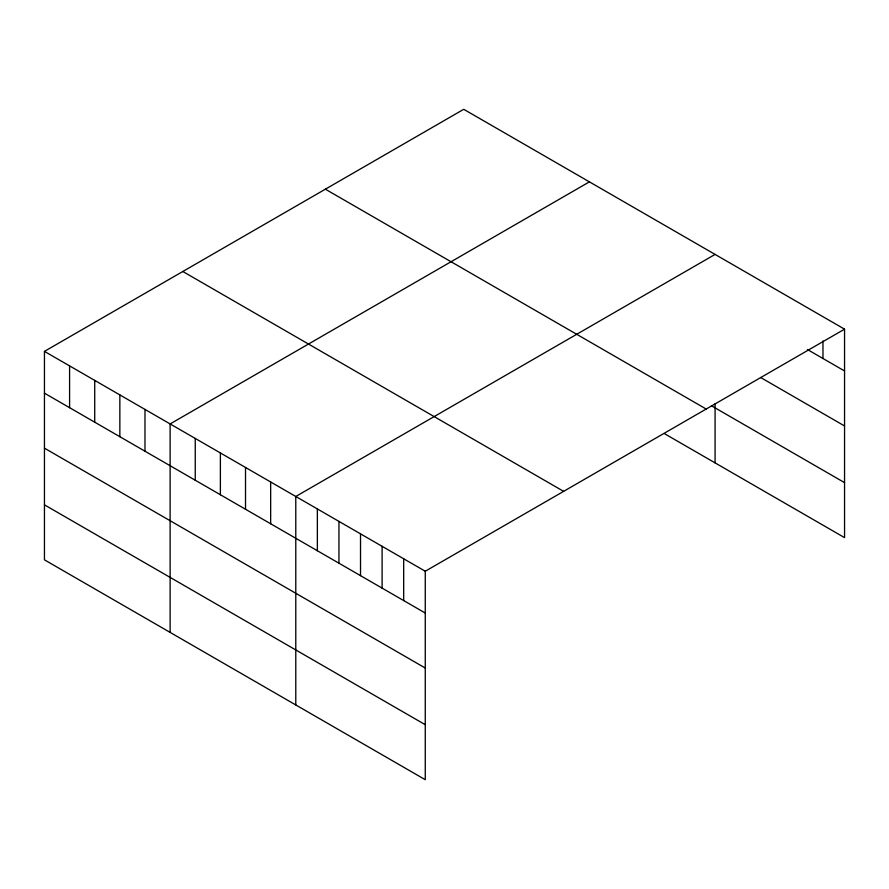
<?xml version="1.0" encoding="UTF-8"?>
<svg xmlns="http://www.w3.org/2000/svg" width="889" height="889" viewBox="0 0 889 889"><rect width="100%" height="100%" fill="white"/><g stroke="black" fill="none" stroke-linecap="round" stroke-linejoin="round"><path stroke-width="1.33" d="M844.55 329.163L425.264 571.238L425.264 779.697L44.45 559.837L44.45 351.377L463.736 109.303L844.55 329.163L844.55 537.623L664.805 433.854M589.407 181.856L170.121 423.931L170.121 632.39M715.078 254.41L295.781 496.484L295.781 704.944M807.39 349.499L844.55 370.957M760.628 377.503L844.55 425.953M711.489 405.795L844.55 482.627M325.374 189.19L706.188 409.04M182.812 271.489L563.626 491.35M44.45 351.377L425.264 571.238M44.45 393.171L425.264 613.032M44.45 448.167L425.264 668.028M44.45 504.841L425.264 724.702M822.97 340.976L822.97 358.5M715.078 403.828L715.078 462.869M403.684 558.781L403.684 600.575M382.103 546.313L382.103 588.118M360.523 533.856L360.523 575.661M338.942 521.399L338.942 563.193M317.362 508.941L317.362 550.736M270.656 481.971L270.656 523.765M245.52 467.458L245.52 509.253M220.383 452.946L220.383 494.751M195.247 438.444L195.247 480.238M144.985 409.418L144.985 451.212M119.848 394.905L119.848 436.699M94.712 380.392L94.712 422.197M69.586 365.89L69.586 407.684"/></g></svg>
